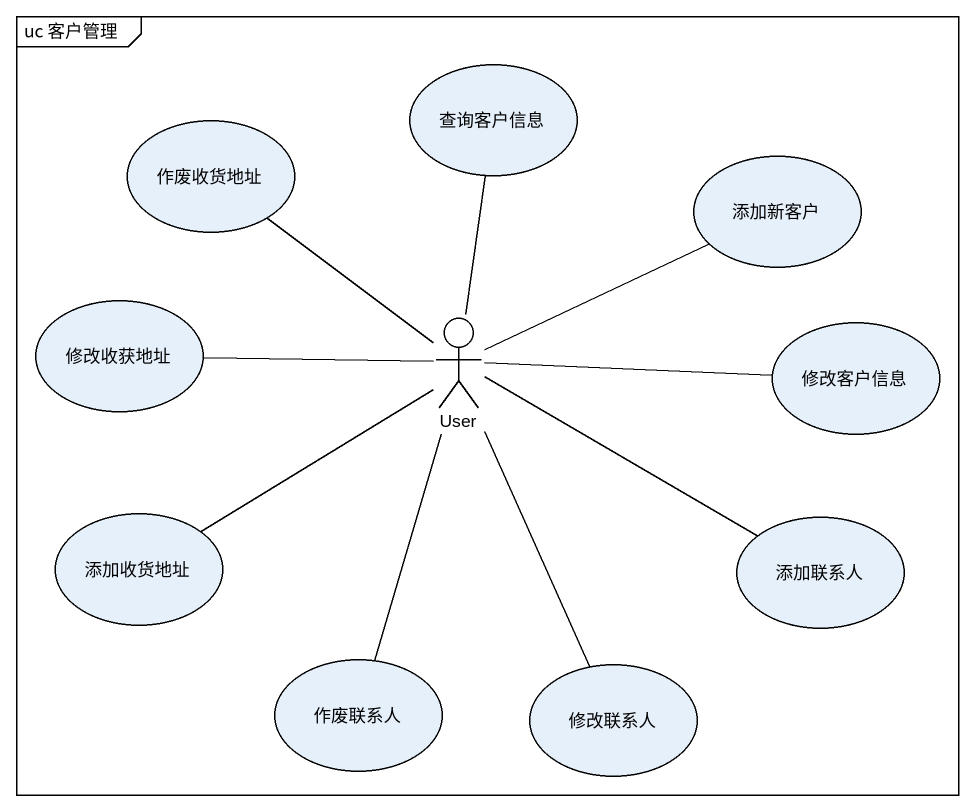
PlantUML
@startuml
mainframe uc 客户管理
usecase 查询客户信息
usecase 作废收货地址
usecase 添加新客户
usecase 修改收获地址
actor User
usecase 修改客户信息
usecase 添加收货地址
usecase 添加联系人
usecase 作废联系人
usecase 修改联系人
查询客户信息 -- User
作废收货地址 -- User
添加新客户 -left- User
修改收获地址 -right- User
修改客户信息 -left- User
添加收货地址 -right- User
添加联系人 -left- User
作废联系人 -up- User
修改联系人 -up- User
@enduml
